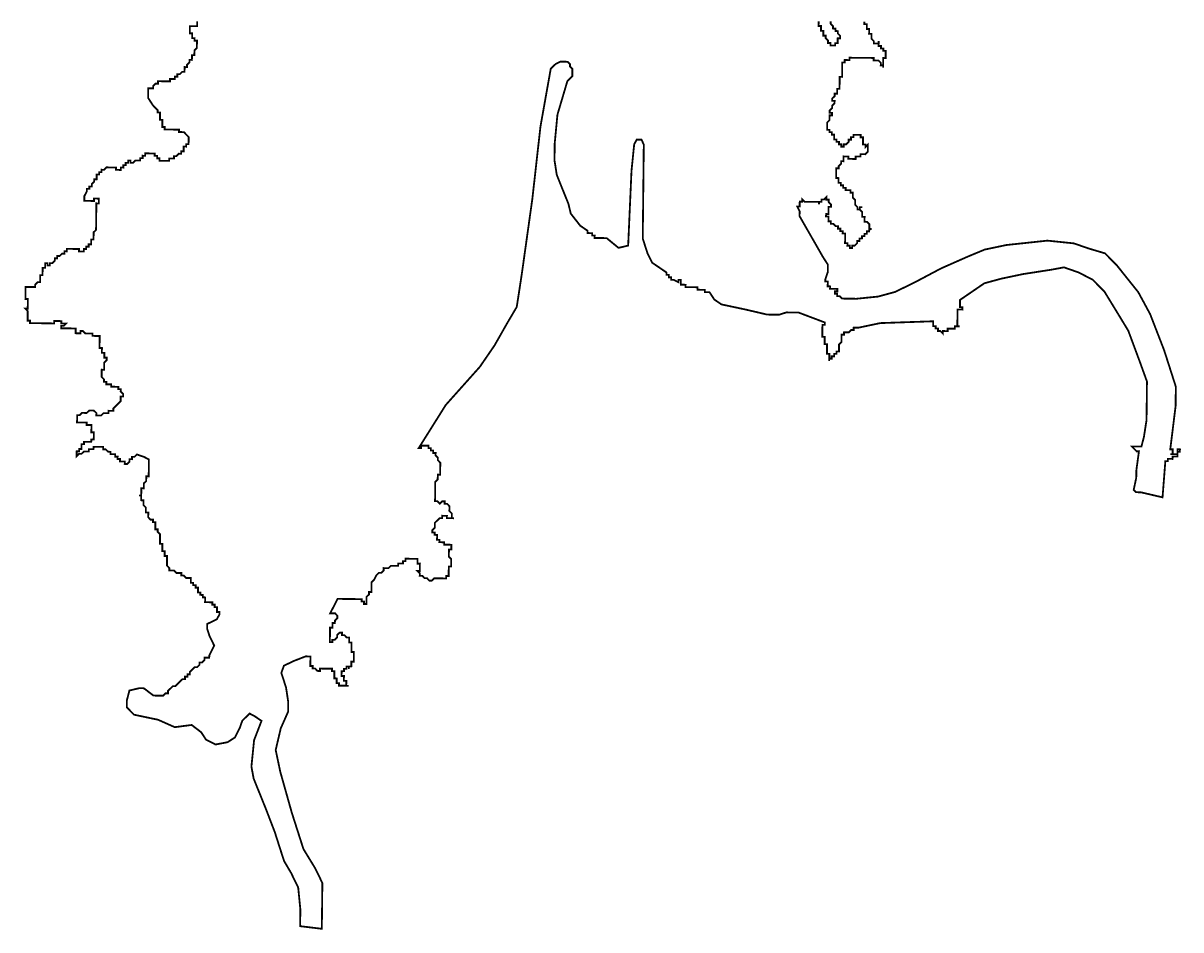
# Model space of a CAD drawing. Header units: metres. Extents: x 257673 to 289848, y 2129691 to 2228029.
# Drawn here: x 264834 to 266737, y 2199393 to 2200883 of the extents above; entities that cross this region are included whole.
import ezdxf

# ---------------------------------------------------------------- set-up
doc = ezdxf.new("R2010")
doc.units = ezdxf.units.M
doc.header["$MEASUREMENT"] = 0
doc.layers.add('HAZARDS LINE', color=1, linetype='Continuous')

msp = doc.modelspace()

# ---------------------------------------------------------------- linework, layer by layer
at = {"layer": 'HAZARDS LINE', "lineweight": 18, "const_width": 2.97}
for points in [[(266216.7, 2200884.9), (266216.7, 2200880.9), (266220.6, 2200880.9), (266220.6, 2200876.9), (266220.6, 2200873), (266224.5, 2200872.9), (266224.5, 2200869), (266224.4, 2200865), (266228.4, 2200865), (266228.3, 2200861), (266228.3, 2200857), (266232.2, 2200853), (266232.2, 2200849.1), (266236.1, 2200849), (266240.1, 2200849), (266240.1, 2200853), (266240.1, 2200849), (266240, 2200845), (266244, 2200845), (266243.9, 2200841), (266247.9, 2200841), (266247.9, 2200837), (266251.8, 2200837), (266251.8, 2200833), (266251.7, 2200829.1), (266251.7, 2200825.1), (266247.7, 2200825.2), (266247.7, 2200821.2), (266247.6, 2200817.2), (266247.6, 2200813.3), (266247.5, 2200809.3), (266247.6, 2200813.3), (266243.6, 2200813.3), (266243.7, 2200817.3), (266239.8, 2200821.3), (266235.8, 2200821.3), (266231.8, 2200821.4), (266231.9, 2200825.3), (266227.9, 2200825.4), (266224, 2200825.4), (266220, 2200825.5), (266216.1, 2200825.5), (266212.1, 2200825.6), (266208.1, 2200825.6), (266204.2, 2200825.6), (266200.2, 2200825.7), (266196.3, 2200825.7), (266192.3, 2200825.8), (266192.3, 2200821.8), (266188.3, 2200821.9), (266184.4, 2200821.9), (266184.3, 2200817.9), (266180.4, 2200818), (266180.3, 2200814), (266180.3, 2200810.1), (266180.2, 2200806.1), (266180.2, 2200802.2), (266180.1, 2200798.2), (266180.1, 2200794.2), (266176.1, 2200794.3), (266176.1, 2200790.3), (266176, 2200786.4), (266176, 2200782.4), (266175.9, 2200778.5), (266175.9, 2200774.5), (266171.9, 2200774.5), (266171.9, 2200770.6), (266171.9, 2200766.6), (266167.9, 2200766.7), (266167.9, 2200762.7), (266163.9, 2200758.8), (266163.8, 2200754.8), (266167.8, 2200754.8), (266167.7, 2200750.8), (266163.7, 2200746.9), (266163.7, 2200743), (266159.7, 2200739), (266159.6, 2200735.1), (266163.6, 2200735), (266163.5, 2200731.1), (266159.6, 2200731.1), (266159.5, 2200727.2), (266159.5, 2200723.2), (266155.5, 2200719.3), (266155.4, 2200715.3), (266155.4, 2200711.4), (266155.4, 2200707.4), (266159.3, 2200707.4), (266159.3, 2200703.4), (266163.2, 2200703.4), (266163.2, 2200699.4), (266167.1, 2200699.4), (266167.1, 2200695.4), (266167, 2200691.5), (266171, 2200691.4), (266171, 2200687.5), (266174.9, 2200687.4), (266174.9, 2200683.4), (266178.8, 2200683.4), (266178.8, 2200679.4), (266182.7, 2200679.4), (266182.8, 2200683.4), (266186.7, 2200683.3), (266190.8, 2200687.2), (266190.8, 2200691.2), (266194.8, 2200691.1), (266194.8, 2200695.1), (266198.8, 2200695.1), (266198.8, 2200699), (266202.8, 2200699), (266206.7, 2200698.9), (266210.7, 2200698.9), (266210.6, 2200694.9), (266214.6, 2200694.9), (266210.6, 2200694.9), (266214.6, 2200694.9), (266214.5, 2200690.9), (266214.5, 2200687), (266214.5, 2200683), (266218.4, 2200683), (266218.4, 2200679), (266222.4, 2200682.9), (266222.3, 2200679), (266222.3, 2200675), (266222.2, 2200671), (266218.2, 2200667.1), (266214.3, 2200667.2), (266210.3, 2200667.2), (266210.3, 2200663.3), (266206.3, 2200663.3), (266202.4, 2200663.3), (266202.3, 2200659.4), (266198.4, 2200659.4), (266194.4, 2200659.5), (266190.4, 2200659.5), (266190.5, 2200663.5), (266186.5, 2200663.5), (266182.6, 2200663.6), (266182.5, 2200659.6), (266182.5, 2200655.6), (266178.5, 2200655.7), (266178.5, 2200651.7), (266174.5, 2200647.8), (266174.4, 2200643.9), (266170.5, 2200643.9), (266170.4, 2200639.9), (266170.4, 2200636), (266170.3, 2200632), (266170.3, 2200628.1), (266174.3, 2200628), (266174.2, 2200624.1), (266174.2, 2200620.1), (266178.1, 2200620.1), (266178.1, 2200616.1), (266182, 2200616.1), (266182, 2200612.1), (266185.9, 2200612.1), (266185.9, 2200608.1), (266189.9, 2200608.1), (266193.8, 2200608), (266193.8, 2200604.1), (266197.7, 2200604), (266197.7, 2200600.1), (266197.6, 2200596.1), (266201.6, 2200592.1), (266201.5, 2200588.1), (266201.5, 2200584.2), (266205.4, 2200580.2), (266205.3, 2200576.2), (266209.3, 2200576.2), (266209.3, 2200580.1), (266213.3, 2200580.1), (266209.3, 2200580.1), (266209.3, 2200576.2), (266213.2, 2200572.2), (266213.2, 2200568.2), (266213.1, 2200564.2), (266217.1, 2200564.2), (266217, 2200560.2), (266217, 2200556.3), (266220.9, 2200556.2), (266224.9, 2200552.2), (266224.8, 2200548.3), (266224.8, 2200544.3), (266228.7, 2200544.3), (266224.8, 2200544.3), (266224.7, 2200540.4), (266220.8, 2200540.4), (266220.7, 2200536.4), (266216.8, 2200536.5), (266216.7, 2200532.5), (266212.8, 2200532.6), (266212.7, 2200528.6), (266208.8, 2200528.7), (266208.7, 2200524.7), (266204.8, 2200524.7), (266204.7, 2200520.8), (266200.7, 2200516.9), (266196.7, 2200516.9), (266196.7, 2200513), (266192.7, 2200513), (266192.8, 2200517), (266188.8, 2200517), (266188.9, 2200521), (266184.9, 2200521), (266185, 2200525), (266185, 2200528.9), (266185.1, 2200532.9), (266185.1, 2200536.8), (266181.1, 2200536.9), (266181.2, 2200540.9), (266177.2, 2200540.9), (266177.3, 2200544.9), (266173.3, 2200544.9), (266173.4, 2200548.9), (266169.4, 2200548.9), (266165.5, 2200552.9), (266161.5, 2200553), (266161.6, 2200556.9), (266157.6, 2200557), (266157.7, 2200560.9), (266157.7, 2200564.9), (266153.7, 2200564.9), (266153.8, 2200568.9), (266157.7, 2200568.8), (266157.8, 2200572.8), (266157.8, 2200576.7), (266157.9, 2200580.7), (266161.8, 2200580.7), (266161.9, 2200584.6), (266158, 2200588.6), (266158, 2200592.6), (266154.1, 2200592.6), (266154.1, 2200596.6), (266150.1, 2200592.7), (266146.1, 2200592.7), (266146.1, 2200588.8), (266142.1, 2200588.8), (266142.1, 2200584.8), (266142.1, 2200588.8), (266138.2, 2200588.8), (266134.2, 2200588.9), (266130.3, 2200588.9), (266126.3, 2200589), (266122.4, 2200589), (266118.4, 2200589.1), (266114.5, 2200593.1), (266114.4, 2200589.1), (266110.5, 2200589.2), (266110.4, 2200585.2), (266110.4, 2200581.2), (266106.4, 2200581.3), (266110.3, 2200573.3), (266110.2, 2200565.4), (266149, 2200497.7), (266156.8, 2200485.7), (266156.7, 2200473.8), (266152.6, 2200462), (266152.5, 2200458), (266156.5, 2200458), (266156.5, 2200454), (266156.4, 2200450.1), (266160.4, 2200450), (266160.3, 2200446.1), (266164.3, 2200446), (266168.2, 2200446), (266172.2, 2200445.9), (266172.2, 2200442), (266168.2, 2200442), (266168.1, 2200438.1), (266172.1, 2200438), (266172.1, 2200434.1), (266176, 2200434), (266179.9, 2200430), (266203.7, 2200429.7), (266239.3, 2200433.3), (266267.1, 2200440.9), (266299, 2200456.4), (266342.8, 2200479.6), (266386.5, 2200498.9), (266414.4, 2200510.5), (266450.1, 2200518), (266517.5, 2200525.2), (266561, 2200520.7), (266584.6, 2200512.5), (266612.2, 2200504.3), (266631.8, 2200484.3), (266666.9, 2200440.4), (266686.3, 2200404.5), (266709.4, 2200344.9), (266728.5, 2200285.3), (266728.2, 2200253.6), (266719.4, 2200182.4), (266723.4, 2200182.4), (266723.4, 2200178.4), (266723.3, 2200174.5), (266719.4, 2200174.5), (266723.3, 2200174.5), (266727.3, 2200174.4), (266731.2, 2200174.4), (266731.3, 2200178.3), (266731.3, 2200182.3), (266735.3, 2200182.2), (266735.2, 2200178.3), (266731.3, 2200178.3), (266731.2, 2200174.4), (266731.2, 2200170.4), (266727.2, 2200170.5), (266723.3, 2200170.5), (266723.2, 2200166.5), (266719.3, 2200166.6), (266715.3, 2200166.6), (266715.3, 2200162.7), (266711.3, 2200162.7), (266706.7, 2200103.4), (266671.1, 2200111.7), (266663.2, 2200111.8), (266659.3, 2200115.8), (266663.5, 2200135.5), (266663.6, 2200147.4), (266667.9, 2200179), (266664, 2200179.1), (266660.1, 2200183.1), (266656.2, 2200187.1), (266660.1, 2200187.1), (266664.1, 2200187), (266668, 2200187), (266672, 2200186.9), (266676.1, 2200202.7), (266680.4, 2200230.4), (266680.8, 2200266), (266681.1, 2200293.7), (266669.6, 2200325.5), (266650.4, 2200377.2), (266631, 2200409.1), (266611.5, 2200441), (266592, 2200461), (266568.3, 2200473.1), (266544.7, 2200481.3), (266524.9, 2200477.6), (266477.3, 2200470.2), (266441.6, 2200462.7), (266413.8, 2200455.1), (266373.9, 2200427.8), (266373.8, 2200423.9), (266373.8, 2200419.9), (266373.7, 2200415.9), (266377.7, 2200415.9), (266377.7, 2200411.9), (266373.7, 2200412), (266369.7, 2200412), (266369.7, 2200408.1), (266369.6, 2200404.1), (266369.6, 2200400.2), (266369.6, 2200396.2), (266369.5, 2200392.2), (266369.5, 2200388.3), (266369.4, 2200384.3), (266373.4, 2200384.3), (266369.4, 2200384.3), (266365.5, 2200384.4), (266365.4, 2200380.4), (266361.5, 2200380.5), (266357.5, 2200380.5), (266353.5, 2200380.5), (266353.5, 2200376.6), (266349.5, 2200376.6), (266345.6, 2200376.7), (266345.5, 2200372.7), (266341.6, 2200376.7), (266337.7, 2200376.8), (266337.7, 2200380.7), (266333.8, 2200380.8), (266333.8, 2200384.7), (266329.8, 2200384.8), (266329.9, 2200388.7), (266329.9, 2200392.7), (266242.8, 2200389.7), (266207.1, 2200382.2), (266203.1, 2200382.2), (266199.2, 2200382.3), (266199.1, 2200378.3), (266195.2, 2200378.4), (266191.2, 2200374.5), (266187.2, 2200374.5), (266183.3, 2200374.5), (266183.2, 2200370.6), (266179.3, 2200370.6), (266179.2, 2200366.7), (266179.1, 2200358.8), (266175.1, 2200354.8), (266175.1, 2200350.9), (266175, 2200346.9), (266175, 2200343), (266171, 2200343), (266171, 2200339.1), (266167, 2200339.1), (266167, 2200335.1), (266163, 2200335.2), (266163, 2200331.2), (266159, 2200331.3), (266159, 2200327.3), (266159, 2200331.3), (266159.1, 2200335.2), (266159.1, 2200339.2), (266155.2, 2200339.2), (266155.2, 2200343.2), (266155.2, 2200347.2), (266155.3, 2200351.1), (266155.3, 2200355.1), (266151.4, 2200355.1), (266151.4, 2200359.1), (266151.5, 2200363), (266151.5, 2200367), (266147.6, 2200367), (266147.6, 2200371), (266147.6, 2200375), (266147.7, 2200378.9), (266147.7, 2200382.9), (266147.8, 2200386.8), (266151.7, 2200386.8), (266151.8, 2200390.7), (266108.4, 2200407.1), (266088.6, 2200407.3), (266076.7, 2200403.5), (266056.9, 2200403.7), (266021.4, 2200412), (265981.9, 2200420.4), (265970.1, 2200428.4), (265962.3, 2200440.4), (265958.4, 2200440.4), (265954.4, 2200440.5), (265954.5, 2200444.4), (265950.5, 2200444.5), (265946.6, 2200444.5), (265942.6, 2200444.6), (265942.6, 2200448.5), (265938.7, 2200448.6), (265934.7, 2200448.6), (265930.8, 2200448.7), (265926.8, 2200448.7), (265922.8, 2200448.7), (265922.9, 2200452.7), (265918.9, 2200452.8), (265915, 2200452.8), (265915, 2200456.8), (265915.1, 2200460.7), (265911.1, 2200460.8), (265911.1, 2200456.8), (265903.2, 2200460.8), (265899.2, 2200460.9), (265899.3, 2200464.9), (265895.3, 2200464.9), (265895.4, 2200468.9), (265891.4, 2200468.9), (265891.5, 2200472.9), (265867.9, 2200489), (265860.1, 2200504.9), (265852.5, 2200528.7), (265854.2, 2200683.1), (265850.4, 2200691.1), (265842.5, 2200691.2), (265838.4, 2200683.3), (265834, 2200639.8), (265828.7, 2200521.1), (265828.6, 2200517.1), (265812.7, 2200513.3), (265793.1, 2200529.4), (265789.2, 2200529.4), (265785.2, 2200529.5), (265781.3, 2200529.5), (265777.3, 2200529.6), (265773.3, 2200529.6), (265773.4, 2200533.6), (265769.4, 2200533.6), (265769.5, 2200537.6), (265765.5, 2200537.6), (265761.6, 2200537.7), (265761.6, 2200541.6), (265749.8, 2200549.7), (265734.2, 2200569.6), (265730.4, 2200585.5), (265711.2, 2200633.3), (265707.5, 2200657), (265707.8, 2200684.8), (265712.3, 2200732.2), (265728.7, 2200787.5), (265732.8, 2200791.4), (265736.8, 2200795.3), (265736.8, 2200799.2), (265736.8, 2200803.2), (265736.9, 2200807.2), (265733, 2200811.2), (265733, 2200815.1), (265729.1, 2200819.1), (265717.2, 2200819.3), (265709.3, 2200815.4), (265701.3, 2200807.6), (265684.4, 2200712.7), (265671.1, 2200594.1), (265653.9, 2200471.6), (265649.7, 2200443.9), (265645.4, 2200416.2), (265629.2, 2200388.7), (265609.1, 2200353.3), (265584.9, 2200318), (265528.8, 2200255.2), (265484.4, 2200184.5), (265488.4, 2200184.4), (265488.4, 2200188.4), (265492.4, 2200188.3), (265496.4, 2200188.3), (265500.3, 2200188.3), (265500.3, 2200184.3), (265504.2, 2200184.3), (265504.2, 2200180.3), (265508.1, 2200180.3), (265508.1, 2200176.3), (265512.1, 2200176.2), (265512, 2200172.3), (265515.9, 2200168.3), (265515.9, 2200164.3), (265519.8, 2200160.3), (265519.8, 2200156.4), (265519.7, 2200152.4), (265519.7, 2200148.4), (265519.6, 2200144.5), (265519.6, 2200140.5), (265515.6, 2200140.6), (265515.6, 2200136.6), (265515.5, 2200132.7), (265511.5, 2200128.7), (265511.5, 2200124.8), (265511.4, 2200120.8), (265511.3, 2200112.9), (265511.3, 2200109), (265511.3, 2200105), (265511.2, 2200101), (265511.2, 2200097.1), (265515.1, 2200097), (265519, 2200093), (265523, 2200096.9), (265527, 2200096.9), (265527, 2200092.9), (265530.9, 2200092.9), (265534.8, 2200088.9), (265534.8, 2200084.9), (265534.7, 2200081), (265538.6, 2200077), (265538.6, 2200073), (265538.6, 2200069.1), (265542.5, 2200069), (265538.6, 2200069.1), (265534.6, 2200069.1), (265530.6, 2200069.1), (265530.7, 2200073.1), (265526.7, 2200073.1), (265522.8, 2200073.2), (265522.7, 2200069.2), (265518.8, 2200069.3), (265514.8, 2200065.4), (265510.8, 2200061.5), (265510.7, 2200057.5), (265510.7, 2200053.5), (265506.7, 2200049.6), (265506.6, 2200045.7), (265510.6, 2200045.6), (265510.5, 2200041.7), (265514.5, 2200041.6), (265514.5, 2200037.7), (265514.4, 2200033.7), (265518.4, 2200033.7), (265518.3, 2200029.7), (265522.3, 2200029.6), (265526.2, 2200029.6), (265526.2, 2200025.6), (265530.2, 2200025.6), (265534.1, 2200025.6), (265538.1, 2200025.5), (265538, 2200021.6), (265538, 2200017.6), (265534, 2200017.6), (265534, 2200013.7), (265533.9, 2200009.7), (265533.9, 2200005.8), (265537.8, 2200001.8), (265537.8, 2199997.8), (265537.7, 2199993.8), (265537.7, 2199989.9), (265533.7, 2199989.9), (265533.7, 2199986), (265533.6, 2199982), (265533.6, 2199978.1), (265533.5, 2199974.1), (265529.6, 2199974.1), (265529.5, 2199970.2), (265525.6, 2199970.2), (265521.6, 2199970.3), (265517.7, 2199970.3), (265513.7, 2199970.4), (265509.7, 2199970.4), (265505.7, 2199966.5), (265501.8, 2199966.5), (265497.9, 2199970.5), (265493.9, 2199970.6), (265490, 2199974.6), (265486, 2199974.6), (265486.1, 2199978.6), (265482.2, 2199982.6), (265486.1, 2199982.5), (265486.2, 2199986.5), (265486.2, 2199990.5), (265486.3, 2199994.4), (265482.3, 2199994.5), (265482.3, 2199998.4), (265482.4, 2200002.4), (265478.4, 2200002.4), (265474.5, 2200002.5), (265470.5, 2200002.5), (265466.6, 2200002.6), (265462.6, 2200002.6), (265462.6, 2199998.7), (265458.6, 2199998.7), (265458.6, 2199994.7), (265454.6, 2199994.8), (265450.6, 2199994.8), (265450.6, 2199990.9), (265446.6, 2199990.9), (265442.7, 2199991), (265438.7, 2199991), (265434.7, 2199987.1), (265430.8, 2199987.1), (265426.8, 2199987.2), (265426.8, 2199983.2), (265422.8, 2199979.3), (265418.8, 2199979.3), (265414.8, 2199975.4), (265410.7, 2199967.6), (265406.7, 2199963.6), (265406.7, 2199959.7), (265406.7, 2199955.7), (265406.6, 2199951.8), (265406.6, 2199947.8), (265402.6, 2199947.9), (265402.6, 2199943.9), (265398.6, 2199940), (265398.5, 2199936), (265398.5, 2199932.1), (265398.4, 2199928.1), (265394.5, 2199928.2), (265394.5, 2199932.1), (265390.6, 2199932.2), (265390.6, 2199936.1), (265386.6, 2199936.2), (265382.7, 2199936.2), (265378.7, 2199936.3), (265374.8, 2199936.3), (265370.8, 2199936.3), (265366.9, 2199936.4), (265362.9, 2199936.4), (265358.9, 2199936.5), (265355, 2199936.5), (265351, 2199936.6), (265338.9, 2199912.9), (265346.8, 2199912.9), (265350.7, 2199908.9), (265350.7, 2199904.9), (265346.7, 2199901), (265346.6, 2199897), (265342.7, 2199897.1), (265342.6, 2199893.1), (265342.6, 2199889.2), (265338.6, 2199889.2), (265338.6, 2199885.2), (265338.5, 2199881.3), (265338.5, 2199877.3), (265338.4, 2199873.4), (265338.4, 2199869.4), (265338.3, 2199865.4), (265342.3, 2199865.4), (265342.3, 2199869.4), (265346.3, 2199869.3), (265350.3, 2199873.2), (265350.3, 2199877.2), (265354.4, 2199881.1), (265358.3, 2199881.1), (265358.3, 2199877.1), (265362.2, 2199877.1), (265366.1, 2199873), (265370.1, 2199873), (265370, 2199869), (265370, 2199865.1), (265374, 2199865), (265373.9, 2199861.1), (265373.9, 2199857.1), (265373.8, 2199853.2), (265373.8, 2199849.2), (265377.7, 2199849.2), (265377.7, 2199845.2), (265377.7, 2199841.2), (265377.6, 2199837.3), (265377.6, 2199833.3), (265373.6, 2199833.4), (265373.6, 2199829.4), (265373.5, 2199825.5), (265369.6, 2199825.5), (265369.5, 2199821.5), (265369.6, 2199825.5), (265365.6, 2199825.5), (265365.6, 2199821.6), (265361.6, 2199821.6), (265361.6, 2199817.7), (265357.6, 2199817.7), (265357.6, 2199813.8), (265357.5, 2199809.8), (265361.5, 2199809.8), (265361.4, 2199805.8), (265361.4, 2199801.8), (265365.3, 2199801.8), (265365.3, 2199797.8), (265365.2, 2199793.9), (265369.2, 2199793.8), (265365.2, 2199793.9), (265361.3, 2199793.9), (265357.3, 2199794), (265353.4, 2199794), (265353.4, 2199798), (265349.5, 2199798), (265349.5, 2199802), (265349.5, 2199805.9), (265345.6, 2199806), (265345.6, 2199809.9), (265345.7, 2199813.9), (265345.7, 2199817.9), (265341.8, 2199817.9), (265341.8, 2199821.9), (265337.8, 2199821.9), (265333.9, 2199821.9), (265329.9, 2199822), (265326, 2199822), (265322, 2199822.1), (265322, 2199818.1), (265318, 2199818.2), (265314.1, 2199822.2), (265310.1, 2199822.2), (265310.2, 2199826.2), (265306.2, 2199826.2), (265306.3, 2199830.2), (265306.3, 2199834.1), (265306.4, 2199838.1), (265306.4, 2199842), (265298.5, 2199842.1), (265278.6, 2199834.4), (265262.7, 2199826.7), (265258.6, 2199814.9), (265266.3, 2199791), (265269.9, 2199767.2), (265269.8, 2199751.4), (265257.6, 2199723.8), (265249.3, 2199688.3), (265256.8, 2199652.6), (265275.8, 2199585.1), (265294.9, 2199525.5), (265314.4, 2199493.6), (265326, 2199469.7), (265325.7, 2199445.9), (265325.1, 2199394.5), (265289.5, 2199398.8), (265289.8, 2199426.5), (265286.3, 2199462.2), (265274.7, 2199486.1), (265263, 2199506), (265247.7, 2199553.7), (265232.4, 2199593.5), (265213.1, 2199641.2), (265209.4, 2199661), (265213.8, 2199704.5), (265226, 2199736.1), (265214.3, 2199744.1), (265206.4, 2199748.2), (265194.4, 2199736.4), (265190.3, 2199724.6), (265182.2, 2199708.8), (265170.2, 2199701.1), (265150.4, 2199697.3), (265134.7, 2199705.4), (265126.9, 2199717.4), (265111.2, 2199729.4), (265083.4, 2199725.8), (265055.9, 2199738), (265016.4, 2199746.3), (265004.6, 2199758.4), (265004.8, 2199770.2), (265008.9, 2199786), (265024.8, 2199789.8), (265032.7, 2199789.7), (265048.4, 2199777.7), (265064.2, 2199777.5), (265068.2, 2199781.4), (265072.2, 2199781.3), (265072.2, 2199785.3), (265076.2, 2199789.2), (265080.2, 2199793.1), (265084.2, 2199793.1), (265088.2, 2199797), (265092.2, 2199800.9), (265096.2, 2199804.8), (265100.2, 2199804.8), (265100.2, 2199808.7), (265104.2, 2199808.7), (265104.2, 2199812.7), (265108.2, 2199812.6), (265108.2, 2199816.6), (265112.2, 2199820.5), (265116.2, 2199824.4), (265120.2, 2199824.4), (265124.2, 2199828.3), (265124.2, 2199832.2), (265128.2, 2199832.2), (265132.2, 2199836.1), (265132.2, 2199840.1), (265136.2, 2199840), (265140.1, 2199840), (265140.2, 2199843.9), (265148.3, 2199859.7), (265140.5, 2199875.6), (265136.7, 2199887.5), (265136.8, 2199895.4), (265144.8, 2199899.3), (265152.7, 2199903.2), (265156.8, 2199911), (265156.8, 2199915), (265152.9, 2199915), (265152.9, 2199919), (265152.9, 2199923), (265149, 2199923), (265149, 2199927), (265145.1, 2199927), (265145.1, 2199931), (265141.2, 2199931), (265137.2, 2199931.1), (265133.2, 2199931.1), (265133.3, 2199935.1), (265133.3, 2199939), (265129.4, 2199939.1), (265129.4, 2199943), (265125.5, 2199943.1), (265125.5, 2199947), (265121.5, 2199947.1), (265121.6, 2199951), (265121.6, 2199955), (265117.7, 2199955), (265117.7, 2199959), (265113.8, 2199959), (265113.8, 2199963), (265109.9, 2199963), (265109.9, 2199967), (265109.9, 2199971), (265106, 2199971), (265102, 2199971), (265098.1, 2199975), (265094.2, 2199975.1), (265094.2, 2199979.1), (265090.2, 2199979.1), (265086.3, 2199979.1), (265082.4, 2199983.1), (265078.4, 2199983.2), (265074.5, 2199983.2), (265074.5, 2199987.2), (265070.6, 2199991.2), (265070.6, 2199995.2), (265070.7, 2199999.1), (265070.7, 2200003.1), (265070.8, 2200007), (265066.8, 2200007.1), (265066.9, 2200011), (265066.9, 2200015), (265062.9, 2200015), (265063, 2200019), (265063, 2200023), (265063.1, 2200026.9), (265059.1, 2200027), (265059.2, 2200030.9), (265059.2, 2200034.9), (265059.2, 2200038.8), (265059.3, 2200042.8), (265055.4, 2200046.8), (265055.4, 2200050.8), (265051.5, 2200050.8), (265051.5, 2200054.8), (265051.6, 2200058.7), (265051.6, 2200062.7), (265047.6, 2200062.7), (265047.7, 2200066.7), (265043.7, 2200066.7), (265039.8, 2200070.7), (265039.9, 2200074.7), (265039.9, 2200078.6), (265035.9, 2200078.7), (265036, 2200082.6), (265036, 2200086.6), (265032.1, 2200090.6), (265032.2, 2200094.6), (265032.2, 2200098.5), (265028.3, 2200098.6), (265028.3, 2200102.5), (265028.3, 2200106.5), (265024.4, 2200106.5), (265028.3, 2200106.5), (265028.4, 2200110.4), (265028.4, 2200114.4), (265028.5, 2200118.4), (265032.4, 2200118.3), (265032.5, 2200122.3), (265032.5, 2200126.2), (265036.5, 2200130.1), (265036.6, 2200134.1), (265036.6, 2200138.1), (265040.6, 2200138), (265040.6, 2200142), (265040.7, 2200145.9), (265040.7, 2200149.9), (265040.8, 2200153.9), (265040.8, 2200157.8), (265040.8, 2200161.8), (265040.9, 2200165.7), (265033, 2200169.8), (265021.2, 2200173.9), (265017.2, 2200170), (265013.2, 2200170), (265013.2, 2200166), (265009.2, 2200166.1), (265009.2, 2200162.1), (265005.2, 2200158.2), (265001.2, 2200158.3), (265001.3, 2200162.2), (264997.3, 2200162.3), (264993.3, 2200162.3), (264993.4, 2200166.3), (264989.4, 2200166.3), (264989.5, 2200170.3), (264985.5, 2200170.3), (264985.6, 2200174.3), (264981.6, 2200174.3), (264977.7, 2200174.4), (264977.7, 2200178.3), (264973.7, 2200178.4), (264969.8, 2200182.4), (264965.9, 2200182.4), (264965.9, 2200186.4), (264962, 2200186.4), (264958, 2200186.5), (264954, 2200186.5), (264950.1, 2200186.5), (264950, 2200182.6), (264946.1, 2200182.6), (264942.1, 2200182.7), (264942.1, 2200178.7), (264938.1, 2200178.8), (264934.2, 2200178.8), (264930.2, 2200174.9), (264926.2, 2200174.9), (264922.2, 2200171), (264922.2, 2200175), (264922.3, 2200178.9), (264926.2, 2200178.9), (264926.3, 2200182.9), (264930.2, 2200182.8), (264930.3, 2200186.8), (264930.3, 2200190.7), (264934.3, 2200190.7), (264934.3, 2200194.6), (264938.3, 2200194.6), (264942.3, 2200194.6), (264946.2, 2200194.5), (264946.3, 2200198.5), (264950.2, 2200198.4), (264950.3, 2200202.4), (264950.3, 2200206.3), (264950.3, 2200210.3), (264946.4, 2200210.3), (264946.4, 2200214.3), (264946.5, 2200218.3), (264946.5, 2200222.2), (264942.6, 2200222.3), (264938.6, 2200222.3), (264938.7, 2200226.3), (264934.7, 2200226.3), (264926.8, 2200226.4), (264922.8, 2200226.4), (264922.9, 2200230.4), (264922.9, 2200234.4), (264923, 2200238.3), (264926.9, 2200238.3), (264930.9, 2200242.2), (264934.9, 2200242.1), (264938.8, 2200242.1), (264942.8, 2200246), (264946.8, 2200246), (264950.7, 2200245.9), (264954.7, 2200241.9), (264954.6, 2200238), (264958.6, 2200237.9), (264962.5, 2200237.9), (264966.5, 2200241.8), (264970.5, 2200241.7), (264974.5, 2200241.7), (264974.5, 2200245.7), (264978.5, 2200245.6), (264982.4, 2200245.6), (264982.5, 2200249.5), (264986.5, 2200253.4), (264990.5, 2200257.4), (264994.5, 2200261.3), (264994.5, 2200265.2), (264994.6, 2200269.2), (264998.5, 2200269.1), (264998.6, 2200273.1), (264994.6, 2200277.1), (264994.7, 2200281.1), (264990.7, 2200281.1), (264990.8, 2200285.1), (264986.8, 2200285.1), (264982.9, 2200285.2), (264978.9, 2200285.2), (264978.9, 2200289.2), (264975, 2200289.2), (264971, 2200289.2), (264971.1, 2200293.2), (264967.1, 2200293.2), (264967.2, 2200297.2), (264963.2, 2200301.2), (264963.3, 2200305.2), (264963.3, 2200309.1), (264963.4, 2200313.1), (264967.3, 2200313), (264967.4, 2200317), (264967.4, 2200321), (264967.5, 2200324.9), (264971.5, 2200328.8), (264971.5, 2200332.8), (264967.6, 2200332.8), (264967.6, 2200336.8), (264967.7, 2200340.8), (264963.7, 2200340.8), (264963.7, 2200344.8), (264963.8, 2200348.7), (264959.8, 2200348.8), (264959.9, 2200352.7), (264959.9, 2200356.7), (264960, 2200360.6), (264960, 2200364.6), (264960, 2200368.5), (264956.1, 2200368.6), (264952.1, 2200368.6), (264948.2, 2200368.7), (264948.2, 2200372.6), (264944.3, 2200372.7), (264940.3, 2200372.7), (264936.3, 2200372.8), (264932.4, 2200376.8), (264928.5, 2200376.8), (264928.4, 2200372.9), (264924.5, 2200372.9), (264920.5, 2200373), (264920.6, 2200376.9), (264920.6, 2200380.9), (264916.6, 2200380.9), (264912.7, 2200381), (264908.7, 2200381), (264904.8, 2200381.1), (264900.8, 2200381.1), (264896.9, 2200381.1), (264896.9, 2200385.1), (264900.9, 2200385.1), (264904.9, 2200389), (264900.9, 2200389), (264896.9, 2200389.1), (264897, 2200393), (264893, 2200393.1), (264889.1, 2200393.1), (264885.1, 2200393.1), (264885.1, 2200389.2), (264881.1, 2200389.2), (264877.2, 2200389.3), (264873.2, 2200389.3), (264869.2, 2200389.4), (264865.3, 2200389.4), (264861.3, 2200389.5), (264857.4, 2200389.5), (264853.4, 2200389.5), (264849.5, 2200389.6), (264845.5, 2200389.6), (264845.5, 2200393.6), (264841.6, 2200393.6), (264841.6, 2200397.6), (264841.7, 2200401.6), (264841.7, 2200405.5), (264841.8, 2200409.5), (264837.8, 2200413.5), (264841.8, 2200413.4), (264841.8, 2200417.4), (264841.9, 2200421.4), (264841.9, 2200425.3), (264842, 2200429.3), (264838, 2200429.3), (264838.1, 2200433.3), (264838.1, 2200437.2), (264838.2, 2200449.1), (264846.2, 2200449), (264850.1, 2200449), (264854.1, 2200448.9), (264854.1, 2200452.9), (264858.1, 2200456.8), (264862.1, 2200456.8), (264862.1, 2200460.7), (264862.2, 2200464.7), (264862.2, 2200468.6), (264866.2, 2200468.6), (264866.2, 2200472.5), (264866.3, 2200476.5), (264866.3, 2200480.5), (264870.3, 2200480.4), (264870.3, 2200484.4), (264870.4, 2200488.3), (264874.3, 2200488.3), (264874.3, 2200484.3), (264878.2, 2200484.3), (264878.3, 2200488.2), (264882.2, 2200488.2), (264886.2, 2200492.1), (264886.3, 2200496.1), (264890.2, 2200496), (264890.3, 2200500), (264894.2, 2200499.9), (264898.2, 2200503.9), (264902.2, 2200503.8), (264902.2, 2200507.8), (264906.2, 2200507.7), (264906.2, 2200511.7), (264910.2, 2200511.6), (264914.2, 2200511.6), (264918.1, 2200511.5), (264922.1, 2200511.5), (264926, 2200511.5), (264926, 2200507.5), (264929.9, 2200507.5), (264933.9, 2200507.4), (264934, 2200511.4), (264937.9, 2200511.3), (264938, 2200515.3), (264941.9, 2200515.2), (264942, 2200519.2), (264945.9, 2200519.2), (264946, 2200523.1), (264946, 2200527.1), (264950, 2200527), (264950, 2200531), (264950.1, 2200534.9), (264950.1, 2200538.9), (264954.1, 2200542.8), (264954.1, 2200546.8), (264954.2, 2200550.7), (264954.2, 2200554.7), (264954.3, 2200558.6), (264954.3, 2200562.6), (264954.4, 2200566.6), (264954.4, 2200570.5), (264954.5, 2200574.5), (264954.5, 2200578.4), (264954.5, 2200582.4), (264954.6, 2200586.4), (264958.5, 2200586.3), (264958.6, 2200590.3), (264958.6, 2200594.2), (264954.7, 2200594.3), (264950.7, 2200594.3), (264950.7, 2200590.4), (264946.7, 2200590.4), (264942.8, 2200590.5), (264938.8, 2200590.5), (264934.8, 2200590.5), (264934.9, 2200598.5), (264939, 2200606.3), (264939, 2200610.3), (264943, 2200610.2), (264943, 2200614.2), (264947, 2200614.2), (264947, 2200618.1), (264951, 2200622), (264951.1, 2200626), (264955, 2200625.9), (264955.1, 2200629.9), (264955.1, 2200633.9), (264959.1, 2200633.8), (264959.1, 2200637.8), (264963.1, 2200637.7), (264963.1, 2200641.7), (264967.1, 2200641.6), (264971.1, 2200645.6), (264975, 2200645.5), (264979, 2200645.5), (264983, 2200645.4), (264986.9, 2200645.4), (264986.9, 2200641.4), (264990.8, 2200641.4), (264994.8, 2200641.3), (264994.8, 2200645.3), (264998.8, 2200645.2), (264998.8, 2200649.2), (265002.8, 2200649.2), (265002.8, 2200653.1), (265006.8, 2200653.1), (265006.8, 2200657), (265010.8, 2200657), (265010.8, 2200653), (265014.7, 2200653), (265018.7, 2200656.9), (265022.7, 2200656.9), (265026.6, 2200656.8), (265026.7, 2200660.8), (265030.6, 2200660.7), (265030.7, 2200664.7), (265034.6, 2200664.6), (265034.7, 2200668.6), (265038.6, 2200668.6), (265042.6, 2200668.5), (265046.6, 2200668.5), (265050.5, 2200668.4), (265050.5, 2200664.5), (265054.4, 2200664.4), (265054.4, 2200660.5), (265058.3, 2200660.4), (265058.3, 2200656.5), (265062.3, 2200656.4), (265066.2, 2200656.4), (265070.2, 2200656.3), (265074.1, 2200656.3), (265074.2, 2200660.2), (265078.1, 2200660.2), (265082.1, 2200660.1), (265082.1, 2200664.1), (265086.1, 2200664.1), (265090.1, 2200668), (265094.1, 2200667.9), (265094.1, 2200671.9), (265098.1, 2200671.8), (265098.1, 2200675.8), (265098.1, 2200679.8), (265102.1, 2200679.7), (265102.1, 2200683.7), (265106.1, 2200683.6), (265106.2, 2200687.6), (265106.2, 2200691.5), (265106.2, 2200695.5), (265102.3, 2200699.5), (265098.4, 2200703.5), (265094.5, 2200703.6), (265090.5, 2200703.6), (265090.5, 2200707.6), (265086.6, 2200707.6), (265082.6, 2200707.6), (265078.7, 2200707.7), (265074.7, 2200707.7), (265070.8, 2200707.8), (265066.8, 2200707.8), (265066.8, 2200711.8), (265062.9, 2200711.8), (265062.9, 2200715.8), (265063, 2200719.7), (265063, 2200723.7), (265059.1, 2200723.7), (265059.1, 2200727.7), (265059.1, 2200731.7), (265059.2, 2200735.6), (265055.2, 2200735.7), (265055.3, 2200739.6), (265051.4, 2200743.6), (265047.5, 2200747.6), (265039.7, 2200759.6), (265039.7, 2200763.6), (265039.8, 2200767.5), (265039.8, 2200771.5), (265039.8, 2200775.4), (265043.8, 2200775.4), (265047.8, 2200775.3), (265047.8, 2200779.3), (265051.8, 2200783.2), (265055.8, 2200783.2), (265055.8, 2200787.1), (265059.8, 2200787.1), (265063.7, 2200787), (265067.7, 2200787), (265071.6, 2200786.9), (265075.6, 2200786.9), (265075.6, 2200790.9), (265079.6, 2200790.8), (265083.6, 2200790.8), (265083.6, 2200794.7), (265087.6, 2200794.7), (265087.6, 2200798.6), (265091.6, 2200798.6), (265095.6, 2200802.5), (265099.5, 2200802.5), (265099.6, 2200806.4), (265099.6, 2200810.4), (265103.6, 2200810.3), (265103.6, 2200814.3), (265107.6, 2200818.2), (265107.7, 2200822.2), (265111.6, 2200822.1), (265111.7, 2200826.1), (265111.7, 2200830), (265115.7, 2200830), (265115.7, 2200834), (265115.8, 2200837.9), (265119.8, 2200841.8), (265119.8, 2200845.8), (265119.9, 2200849.8), (265119.9, 2200853.7), (265115.9, 2200853.8), (265116, 2200857.7), (265112, 2200857.8), (265112.1, 2200861.7), (265112.1, 2200865.7), (265108.2, 2200865.7), (265108.2, 2200869.7), (265108.2, 2200873.6), (265108.3, 2200877.6), (265112.3, 2200877.5), (265116.2, 2200877.5), (265120.2, 2200877.5), (265120.2, 2200881.4), (265120.3, 2200885.4)], [(266141.5, 2200885.7), (266141.5, 2200881.8), (266141.4, 2200877.8), (266145.4, 2200877.8), (266145.4, 2200873.8), (266145.3, 2200869.9), (266149.3, 2200869.8), (266149.2, 2200865.9), (266149.2, 2200861.9), (266153.1, 2200861.9), (266153.1, 2200857.9), (266157, 2200853.9), (266157, 2200849.9), (266160.9, 2200849.9), (266160.9, 2200845.9), (266164.8, 2200845.9), (266168.8, 2200845.8), (266168.8, 2200849.8), (266172.8, 2200849.8), (266172.8, 2200853.7), (266172.9, 2200857.7), (266176.8, 2200857.6), (266176.9, 2200861.6), (266173, 2200865.6), (266173, 2200869.5), (266169.1, 2200869.6), (266169.1, 2200873.5), (266165.1, 2200873.6), (266165.2, 2200877.5), (266161.3, 2200881.6), (266161.3, 2200885.5)]]:
    msp.add_lwpolyline(points, dxfattribs=at)

doc.saveas('drawing.dxf')
